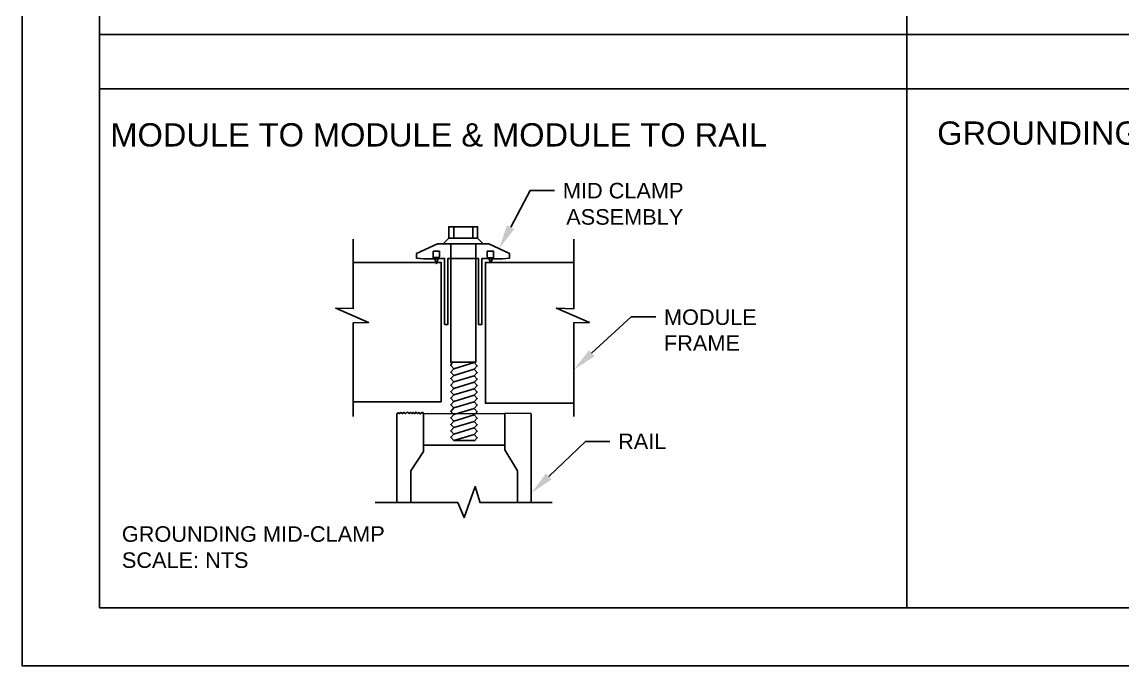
# Model space of a CAD drawing. Header units: millimetres. Extents: x -419 to 20046, y -14642 to 2638.
# Drawn here: x 2166 to 2733, y -10899 to -10568 of the extents above; entities that cross this region are included whole.
import ezdxf

# ---------------------------------------------------------------- set-up
doc = ezdxf.new("R2010")
doc.units = ezdxf.units.MM
for name, color, linetype in [('PDF6_0', 7, 'Continuous'), ('PDF6_PDF4_Geometry', 7, 'Continuous'), ('PDF6_PDF4_Solid Fills', 7, 'Continuous'), ('PDF6_PDF_Geometry', 7, 'Continuous'), ('PDF6_Text', 7, 'Continuous')]:
    doc.layers.add(name, color=color, linetype=linetype)
doc.styles.add('PDF Arial', font='arial.ttf')

msp = doc.modelspace()

# ---------------------------------------------------------------- linework, layer by layer
at = {"layer": 'PDF6_0', "lineweight": 25}
msp.add_lwpolyline([(2166.387, -9799.017), (2166.387, -10898.926), (3866.246, -10898.926), (3866.246, -9799.017)], close=True, dxfattribs=at)
at = {"layer": 'PDF6_PDF4_Geometry', "lineweight": 25}
for points in [[(2206.347, -10869.047), (3572.81, -10869.047), (3572.81, -9828.988), (2206.347, -9828.988)], [(2206.347, -10869.047), (3572.81, -10869.047), (3572.81, -9828.988), (2206.347, -9828.988)], [(3572.81, -10573.885), (3572.81, -10601.857), (2206.347, -10601.857), (2206.347, -10573.885)], [(2386.078, -10678.69), (2400.881, -10678.69), (2400.881, -10672.878), (2386.078, -10672.878)], [(2387.077, -10681.687), (2399.973, -10681.687), (2399.973, -10742.627), (2387.077, -10742.627)], [(2377.995, -10685.502), (2381.264, -10685.502), (2381.264, -10688.771), (2377.995, -10688.771)], [(2405.876, -10685.502), (2409.146, -10685.502), (2409.146, -10688.862), (2405.876, -10688.862)]]:
    msp.add_lwpolyline(points, close=True, dxfattribs=at)
for points in [[(2621.844, -10293.618), (2621.844, -10839.894), (2621.844, -10869.047)], [(2206.347, -10601.857), (3572.81, -10601.857)], [(2417.955, -10673.15), (2428.036, -10654.169), (2440.478, -10654.169)], [(2388.621, -10672.878), (2388.621, -10678.69)], [(2398.52, -10672.878), (2398.52, -10678.69)], [(2336.945, -10679.326), (2336.945, -10715.018), (2327.863, -10714.836), (2344.846, -10722.102), (2336.945, -10722.283), (2336.945, -10770.599)], [(2369.549, -10689.134), (2369.549, -10686.682), (2380.356, -10681.687), (2406.694, -10681.687), (2417.41, -10686.682), (2417.41, -10689.134)], [(2383.171, -10681.687), (2386.078, -10678.69), (2400.881, -10678.69), (2403.878, -10681.687)], [(2450.468, -10679.326), (2450.468, -10715.109), (2441.477, -10714.836), (2458.46, -10722.102), (2450.468, -10722.283), (2450.468, -10770.599)], [(2378.631, -10688.771), (2379.72, -10691.859), (2380.719, -10688.771)], [(2385.624, -10689.134), (2401.335, -10689.134)], [(2406.603, -10688.862), (2407.693, -10691.405), (2408.692, -10688.862)], [(2336.945, -10691.223), (2382.172, -10691.223), (2382.172, -10762.97), (2336.945, -10762.97)], [(2450.468, -10763.697), (2404.968, -10763.697), (2404.968, -10691.223), (2450.468, -10691.223)], [(2459.641, -10737.904), (2480.075, -10719.196), (2492.608, -10719.196)], [(2387.894, -10742.627), (2387.077, -10744.352), (2388.711, -10745.987), (2387.077, -10747.713), (2388.711, -10749.347), (2387.077, -10750.982), (2388.711, -10752.708), (2387.077, -10754.433), (2388.711, -10756.068), (2387.077, -10757.794), (2388.711, -10759.428), (2387.077, -10761.063), (2388.711, -10762.789), (2387.077, -10764.514), (2388.711, -10766.149), (2387.077, -10767.875), (2388.711, -10769.509), (2387.077, -10771.144), (2388.711, -10772.87), (2387.077, -10774.595), (2388.711, -10776.23), (2387.077, -10777.955), (2388.711, -10779.59), (2387.077, -10781.225), (2388.711, -10782.951), (2399.156, -10779.772)], [(2388.711, -10745.987), (2399.156, -10742.809), (2400.79, -10744.534), (2399.156, -10746.169), (2400.79, -10747.894), (2399.156, -10749.529), (2400.79, -10751.255), (2399.156, -10752.889), (2400.79, -10754.615), (2399.156, -10756.25), (2400.79, -10757.975), (2399.156, -10759.61), (2400.79, -10761.336), (2399.156, -10763.061), (2400.79, -10764.696), (2399.156, -10766.331), (2400.79, -10768.056), (2399.156, -10769.691), (2400.79, -10771.416), (2399.156, -10773.142), (2400.79, -10774.777), (2399.156, -10776.412), (2400.79, -10778.137), (2399.156, -10779.772), (2400.79, -10781.497), (2399.156, -10783.223)], [(2388.711, -10749.347), (2399.156, -10746.169)], [(2388.711, -10752.708), (2399.156, -10749.529)], [(2388.711, -10756.068), (2399.156, -10752.889)], [(2388.711, -10759.428), (2399.156, -10756.25)], [(2388.711, -10762.789), (2399.156, -10759.61)], [(2388.711, -10766.149), (2399.156, -10763.061)], [(2373.091, -10783.586), (2373.091, -10788.49), (2366.552, -10798.481), (2366.552, -10814.737), (2359.377, -10814.737), (2359.377, -10810.015), (2359.377, -10769.146), (2360.103, -10768.601), (2360.648, -10769.055), (2361.375, -10768.51), (2362.283, -10769.055), (2363.01, -10768.419), (2363.918, -10769.055), (2364.735, -10768.329), (2365.825, -10769.055), (2366.461, -10768.329), (2367.187, -10769.146), (2367.641, -10768.329), (2368.459, -10769.146), (2369.095, -10768.238), (2369.912, -10769.055), (2370.82, -10768.419), (2371.365, -10769.237), (2372.546, -10768.329), (2373, -10769.146), (2373, -10777.047), (2373, -10779.772), (2373.091, -10785.312), (2394.161, -10785.312)], [(2428.49, -10769.055), (2421.679, -10768.874), (2414.867, -10769.055), (2373, -10769.146)], [(2388.711, -10769.509), (2399.156, -10766.331)], [(2414.867, -10769.146), (2414.867, -10777.047), (2414.867, -10779.772), (2414.867, -10785.312), (2393.706, -10785.312)], [(2414.867, -10782.86), (2414.867, -10787.764), (2421.406, -10798.481), (2421.406, -10814.737), (2428.49, -10814.737), (2428.49, -10810.015), (2428.49, -10769.146)], [(2388.711, -10772.87), (2399.156, -10769.691)], [(2388.711, -10776.23), (2399.156, -10773.142)], [(2388.711, -10779.59), (2399.156, -10776.412)], [(2388.984, -10782.951), (2399.428, -10782.951)], [(2437.572, -10801.387), (2456.462, -10783.314), (2468.995, -10783.314)], [(2348.115, -10814.737), (2390.709, -10814.737), (2393.979, -10822.548), (2399.701, -10806.563), (2402.334, -10814.919)], [(2402.334, -10814.737), (2439.388, -10814.737)]]:
    msp.add_lwpolyline(points, dxfattribs=at)
msp.add_lwpolyline([(2417.369, -10689.073, -0.040817), (2403.152, -10689.134), (2403.152, -10723.101), (2401.335, -10723.101), (2401.335, -10689.134), (2385.624, -10689.134), (2385.624, -10723.101), (2383.898, -10723.101), (2383.898, -10689.134, -0.0419456), (2369.56, -10689.063)], format="xyb", dxfattribs=at)
at = {"layer": 'PDF6_PDF4_Solid Fills', "transparency": 33554559}
for points in [[(2419.772, -10674.059), (2412.052, -10684.139), (2416.048, -10672.151)], [(2461.094, -10739.539), (2450.468, -10746.441), (2458.279, -10736.451)], [(2439.025, -10802.931), (2428.49, -10810.015), (2436.119, -10799.843)]]:
    msp.add_solid(points, dxfattribs=at)
at = {"layer": 'PDF6_PDF_Geometry', "lineweight": 25}
msp.add_lwpolyline([(3826.285, -9828.988), (3826.285, -10868.956), (2206.347, -10868.956), (2206.347, -9828.988), (3826.285, -9828.988), (3826.285, -10868.956), (3572.81, -10868.956), (3572.81, -10836.17), (3826.285, -10836.17), (3572.81, -10836.17), (3572.81, -10803.203), (3826.285, -10803.203)], dxfattribs=at)

# ---------------------------------------------------------------- texts
at = {"layer": 'PDF6_Text', "attachment_point": 7, "style": 'PDF Arial'}
for s, insert, char_height in [('MODULE TO MODULE & MODULE TO RAIL', (2211.887, -10631.743), 11.99963), ('GROUNDING LUG', (2637.556, -10630.852), 11.99963), ('MID CLAMP', (2444.838, -10658.392), 7.9998), ('ASSEMBLY', (2446.563, -10671.924), 7.9998), ('MODULE', (2496.877, -10723.51), 7.9998), ('FRAME', (2496.877, -10736.724), 7.9998), ('RAIL', (2473.264, -10787.31), 7.9998), ('GROUNDING MID-CLAMP', (2217.79, -10835.126), 7.99975), ('SCALE: NTS', (2217.79, -10848.567), 7.9998)]:
    msp.add_mtext(s, dxfattribs=dict(at, insert=insert, char_height=char_height))

doc.saveas('drawing.dxf')
